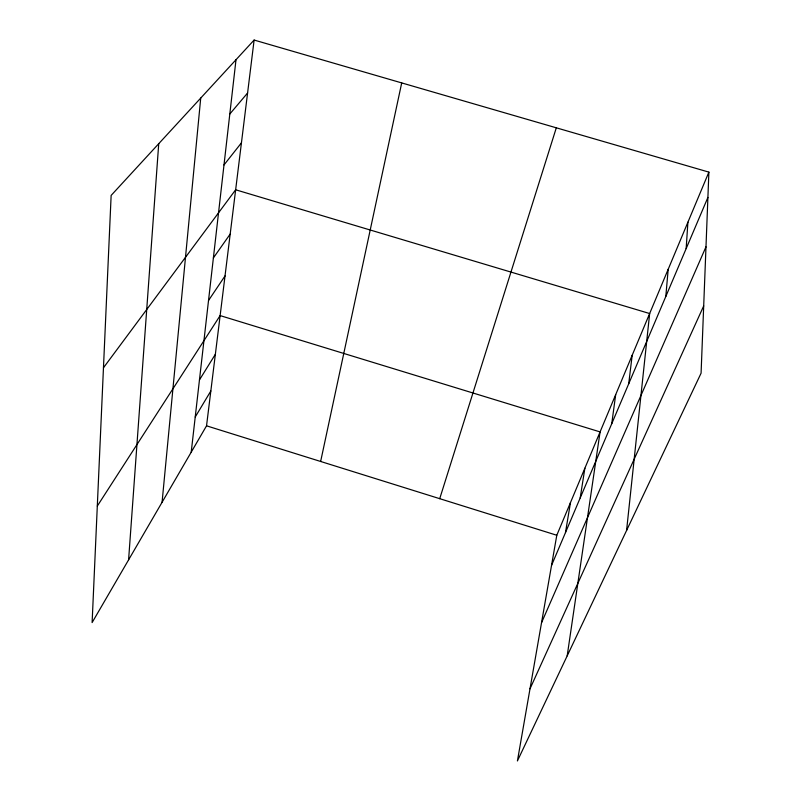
<?xml version="1.0" encoding="UTF-8"?>
<svg xmlns="http://www.w3.org/2000/svg" width="801" height="801" viewBox="0 0 801 801"><rect width="100%" height="100%" fill="white"/><g stroke="black" fill="none" stroke-linecap="round" stroke-linejoin="round"><path stroke-width="1.2" d="M708.885 172.125L701.085 373.176L517.416 760.95L556.795 535.258L708.885 172.125L254.117 40.05L111.139 195.414L92.115 622.587L206.538 425.822L254.117 40.05M686.167 248.58L687.899 222.227M128.591 559.869L158.728 143.689M665.801 296.5L668.194 269.276M162.072 502.287L200.721 98.072M626.582 530.472L649.661 313.541L235.644 189.777L103.459 367.779M191.209 452.185L236.005 59.735M628.705 383.809L632.179 355.264M611.754 423.679L615.679 394.663M567.188 655.859L600.079 431.909L220.125 315.594L97.301 506.062M580.194 497.962L584.87 468.235M565.476 532.595L570.462 502.638M320.64 461.476L401.712 82.914M439.719 498.683L556.315 127.81M551.539 565.386L707.904 197.426M541.526 622.747L705.981 246.848M530.002 688.81L703.699 305.912M195.224 417.021L210.833 390.988M199.459 379.914L215.359 354.302M208.52 300.495L225.021 275.945M213.376 257.932L230.187 234.072M223.99 164.946L241.441 142.838M229.807 114.012L247.579 93.016M206.538 425.822L556.795 535.258"/></g></svg>
